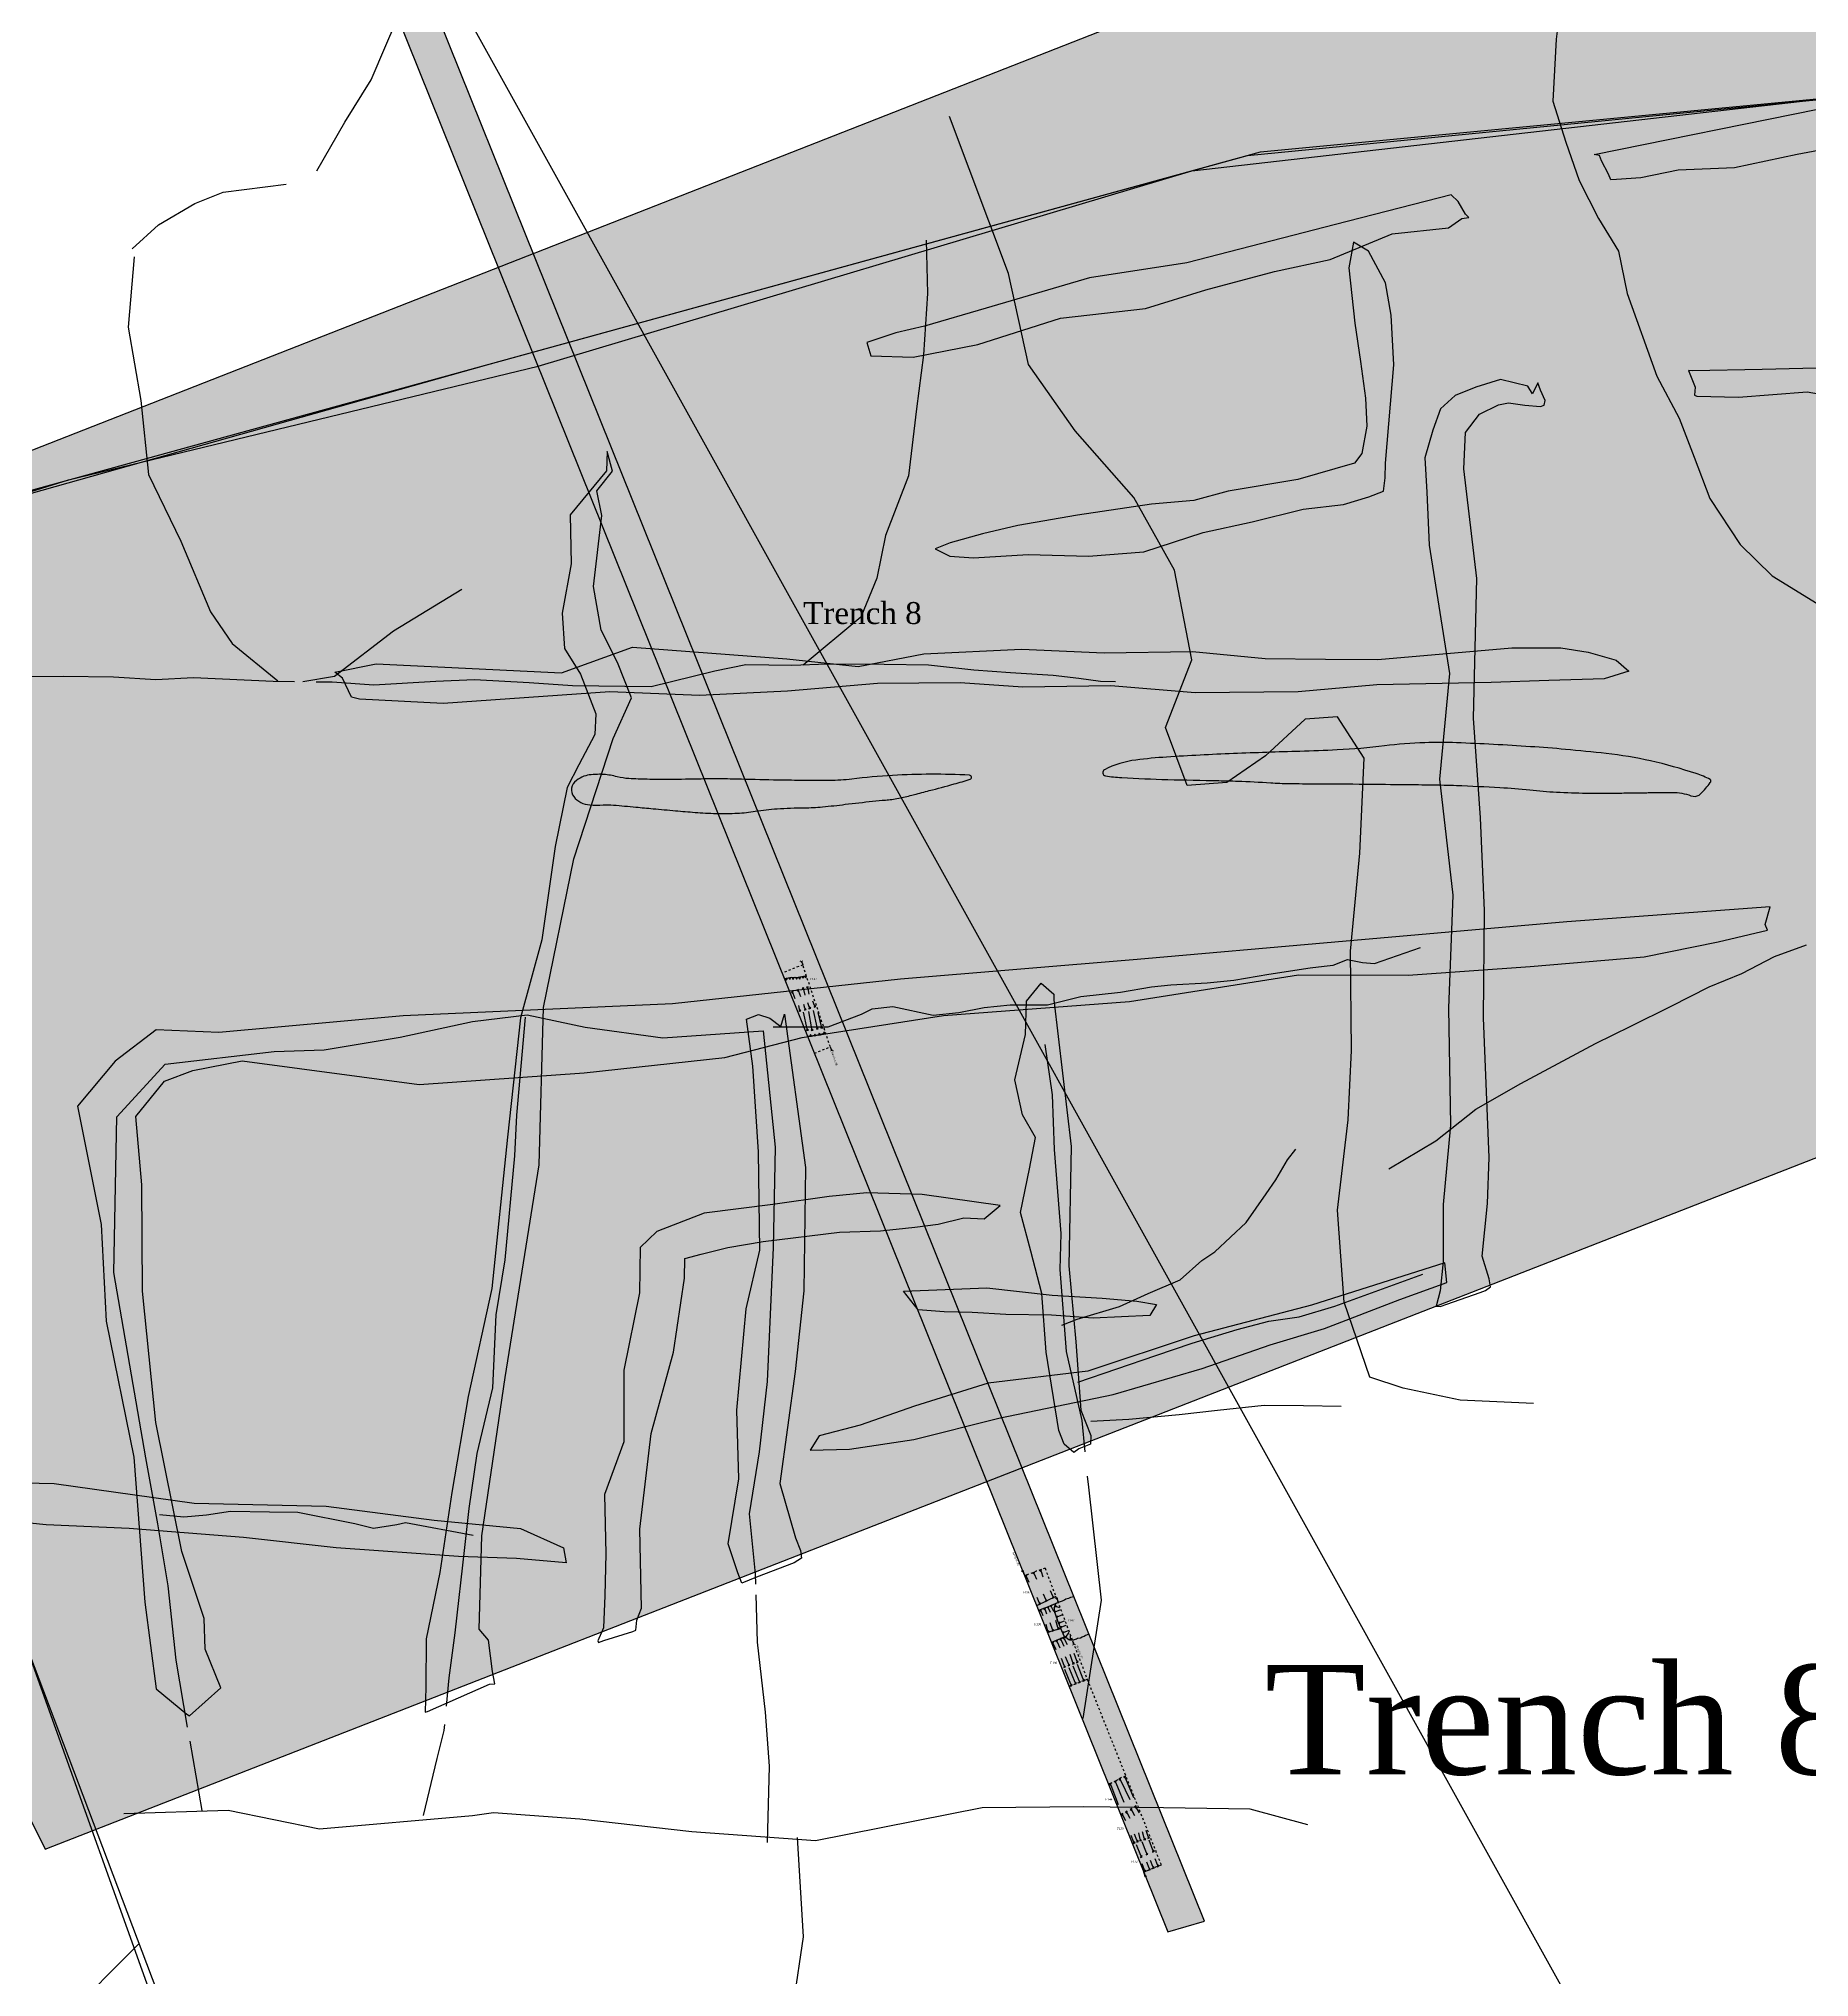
# Model space of a CAD drawing. Header units: feet. Extents: x 442639 to 445151, y 513727 to 516000.
# Drawn here: x 443628 to 443708.8, y 515137.2 to 515225.7 of the extents above; entities that cross this region are included whole.
import ezdxf

# ---------------------------------------------------------------- set-up
doc = ezdxf.new("R2010")
doc.units = ezdxf.units.FT
doc.header["$MEASUREMENT"] = 0
doc.linetypes.add('DASHDOT', pattern=[1, 0.5, -0.25, 0, -0.25])
doc.layers.get('0').update_dxf_attribs({"linetype": 'CONTINUOUS'})
for name, color, linetype in [('AI', 14, 'CONTINUOUS'), ('ARCHFEATURES', 7, 'CONTINUOUS'), ('CM1', 8, 'CONTINUOUS'), ('CROPMARKS', 5, 'CONTINUOUS'), ('FEATURES', 7, 'CONTINUOUS'), ('FIELDBOUNDARY', 82, 'CONTINUOUS'), ('FW_AREA97', 8, 'CONTINUOUS'), ('GEOAREA', 4, 'CONTINUOUS'), ('HEADINGS1', 7, 'CONTINUOUS'), ('PDA', 1, 'CONTINUOUS'), ('PDA2000', 6, 'CONTINUOUS'), ('PHASE3A', 7, 'CONTINUOUS'), ('PLANNINGAREA', 7, 'CONTINUOUS'), ('TEXT', 7, 'CONTINUOUS'), ('TRENCH', 1, 'CONTINUOUS')]:
    doc.layers.add(name, color=color, linetype=linetype)
doc.styles.get("Standard").update_dxf_attribs({"font": 'times.ttf', "height": 2})

# ---------------------------------------------------------------- blocks, each defined once
blk = doc.blocks.new('HACHURE')
at = {"layer": 'FEATURES', "linetype": 'Continuous'}
blk.add_lwpolyline([(0.136, 0.168), (0.093, 0.093), (0.18, 0.093)], close=True, dxfattribs=at)
blk.add_lwpolyline([(0.136, 0.168), (0.136, 0.428)], dxfattribs=at)
blk = doc.blocks.new('A$CD1F4')
blk.add_lwpolyline([(0.76, 0.49), (0.56, 0.26), (0.01, 0.26)])
for points in [[(0.01, 0.26), (0.76, 0.49), (0.56, 0.26)], [(0.01, 0.26), (0.56, 0.26), (0.76, 0.01)]]:
    blk.add_solid(points)

msp = doc.modelspace()

# ---------------------------------------------------------------- hatches: boundary and pattern name
at = {"layer": 'FW_AREA97', "ltscale": 100}
h = msp.add_hatch(dxfattribs=at)
h.set_pattern_fill('ANSI31', color=8, scale=125, style=0)
h.paths.add_polyline_path([(443587.976, 515216.422), (443587.008, 515217.521), (443572.596, 515207.835), (443554.939, 515197.486), (443537.909, 515187.539), (443512.937, 515172.36), (443493.964, 515160.977), (443460.41, 515139.802), (443431.975, 515122.345), (443414.896, 515111.466), (443405.384, 515106.045), (443399.1, 515103.478), (443393.603, 515101.232), (443388.405, 515100.389), (443382.732, 515099.191), (443382.074, 515096.91), (443382.397, 515095.15), (443383.543, 515088.919), (443383.564, 515083.883), (443382.192, 515078.123), (443381.034, 515073.431), (443384.221, 515057.626), (443318.708, 515029.564), (443254.002, 515002.669), (443234.433, 514993.639), (443208.082, 514982), (443180.76, 514970.831), (443151.714, 514959.132), (443125.983, 514948.738), (443135.654, 514903.446), (443139.613, 514884.672), (443178.623, 514701.908), (443209.061, 514703.713), (443226.823, 514704.523), (443230.584, 514708.161), (443242.217, 514710.213), (443252.61, 514710.952), (443261.806, 514711.15), (443272.893, 514709.467), (443279.945, 514710.574), (443284.828, 514712.057), (443293.882, 514712.385), (443306.489, 514711.397), (443312.899, 514711.584), (443321.46, 514712.019), (443331.486, 514712.646), (443343.241, 514714.157), (443419.665, 514722.594), (443437.929, 514724.52), (443451.344, 514726.381), (443463.086, 514728.088), (443474.139, 514729.712), (443483.152, 514730.814), (443493.31, 514731.457), (443499.823, 514717.34), (443505.96, 514717.727), (443516.897, 514718.8), (443528.375, 514721.107), (443537.759, 514722.358), (443555.617, 514723.33), (443565.188, 514722.572), (443571.898, 514721.985), (443575.656, 514722.203), (443577.304, 514722.298), (443621.209, 514712.311), (443656.081, 514706.29), (443682.603, 514701.884), (443707.118, 514697.606), (443718.23, 514696.192), (443714.653, 514598.287), (443713.04, 514556.317), (443712.419, 514504.673), (443712.312, 514456.317), (443712.227, 514418.293), (443716.388, 514403.701), (443727.177, 514401.071), (443733.588, 514379.739), (443741.521, 514358.019), (443744.908, 514351.825), (443767.696, 514356.857), (443784.606, 514360.77), (443804.504, 514365.451), (443826.874, 514370.795), (443845.143, 514375.041), (443861.878, 514378.9), (443915.081, 514200), (443906.52, 514038.617), (443920.995, 514037.304), (443931.512, 514036.691), (443947.55, 514036.813), (443967.072, 514036.932), (443981.751, 514037.935), (444001.138, 514037.546), (444024.018, 514034.044), (444038.941, 514033.828), (444056.89, 514033.622), (444074.802, 514033.059), (444089.091, 514031.854), (444101.609, 514031.789), (444113.954, 514032.79), (444123.013, 514034.107), (444123.494, 514029.367), (444179.611, 514028.124), (444375.796, 514023.777), (444377.951, 514033.209), (444378.25, 514062.755), (444378.087, 514070.071), (444377.953, 514077.668), (444378.361, 514088.652), (444378.861, 514096.498), (444379.901, 514103.877), (444382.107, 514122.088), (444382.784, 514132.456), (444385.055, 514147.012), (444387.527, 514164.561), (444389.714, 514186.923), (444391.965, 514209.43), (444393.185, 514220.453), (444393.626, 514228.981), (444395.344, 514261.938), (444396.717, 514283.83), (444397.381, 514301.942), (444396.774, 514312.786), (444397.089, 514320.184), (444397.475, 514332.254), (444395.478, 514362.221), (444394.144, 514387.128), (444391.229, 514408.389), (444396.915, 514413.69), (444401.219, 514435.021), (444402.766, 514457.906), (444405.466, 514495.243), (444410.112, 514529.546), (444417.166, 514561.61), (444433.174, 514600.373), (444445.84, 514629.849), (444455.106, 514659.044), (444464.293, 514692.274), (444472.216, 514718.602), (444475.441, 514733.881), (444488.391, 514761.65), (444498.755, 514784.171), (444527.77, 514804.406), (444584.336, 514844.969), (444588.423, 514851.988), (444592.663, 514859.269), (444594.769, 514862.503), (444596.977, 514866.392), (444598.721, 514870.607), (444611.206, 514897.781), (444621.234, 514922.335), (444629.071, 514942.418), (444635.483, 514956.791), (444636.385, 514966.775), (444638.564, 514973.326), (444644.322, 514984.918), (444649.1, 514996.077), (444581.108, 515024.078), (444596.393, 515068.324), (444336.753, 515100), (444319.507, 515100.56), (444303.713, 515101.475), (444281.566, 515103.673), (444245.735, 515107.228), (444205.939, 515110.682), (444194.374, 515112.263), (444162.318, 515117.023), (444139.128, 515119.15), (444119.952, 515119.969), (444093.765, 515121.632), (444085.455, 515122.109), (444057.939, 515138.013), (444004.897, 515142.766), (444002.009, 515131.644), (444000, 515122.425), (443999.067, 515110.465), (443998.885, 515097.84), (443997.843, 515086.907), (443992.669, 515065.269), (443985.83, 515030.168), (443974.504, 514977.22), (443969.906, 514974.092), (443965.16, 514973.735), (443962.387, 514975.357), (443950.053, 514978.687), (443943.973, 514976.446), (443795.152, 514953.041), (443786.899, 514952.359), (443728.658, 514937.257), (443713.615, 514985.752), (443699.924, 514992.359), (443696.242, 515002.999), (443692.278, 515017.761), (443687.475, 515027.814), (443679.879, 515041.356), (443672.688, 515053.239), (443666.544, 515059.216), (443649.375, 515102.318), (443639.181, 515121.193), (443626.884, 515153.736), (443593.807, 515207.041)])
at = {"layer": 'GEOAREA', "ltscale": 100}
h = msp.add_hatch(color=256, dxfattribs=at)
h.paths.add_polyline_path([(443360, 514713.431), (443420, 514713.431), (443420, 514513.431), (443360, 514513.431)])
h.paths.add_polyline_path([(443161.3, 514956.171), (443259.237, 514712.967), (443265.024, 514715.528), (443265.355, 514714.687), (443282.203, 514714.855), (443293.914, 514714.206), (443300.25, 514713.294), (443301.92, 514714.039), (443221.12, 514915.562), (443333.235, 514960.739), (443427.48, 514725.701), (443429.235, 514726.393), (443429.597, 514725.694), (443440.808, 514730.091), (443442.157, 514728.53), (443447.236, 514730.424), (443448.237, 514728.596), (443453.829, 514728.858), (443486.116, 514741.69), (443389.252, 514983.375), (443400.106, 514987.696), (443388.716, 515022.127), (443384.684, 515039.803), (443386.193, 515044.842), (443385.554, 515046.683)])
h.paths.add_polyline_path([(443475.554, 514974.961), (443494.039, 514982.203), (443528.273, 514895.272), (443598.675, 514934.877), (443568.374, 515011.261), (443605.436, 515025.952), (443633.219, 514955.519), (443668.453, 514975.098), (443649.945, 515021.852), (443668.436, 515029.354), (443616.214, 515161.697), (443614.21, 515161.114), (443596.593, 515194.878), (443509.505, 515160.604), (443523.975, 515123.285), (443505.549, 515116.001), (443512.86, 515097.393), (443383.099, 515046.255), (443405.13, 514990.403), (443460.79, 515012.209)])
h.paths.add_polyline_path([(443790.652, 515270.828), (443603.972, 515197.597), (443614.29, 515171.164), (443628.267, 515143.04), (443775.083, 515200.378), (443868.78, 514960.66), (443876.506, 514963.635), (443877.714, 514961.959), (443906.757, 514973.289)])
h.paths.add_polyline_path([(443689.638, 514984.394), (443668.531, 514973.806), (443650.779, 514962.249), (443637.27, 514954.507), (443740.908, 514697.977), (443746.029, 514696.624), (443750.91, 514696.614), (443761.746, 514694.836), (443779.888, 514693.638), (443790.716, 514690.545), (443806.2, 514690.188), (443808.447, 514691.115)])
h.paths.add_polyline_path([(443584.518, 514924.294), (443566.738, 514914.939), (443551.462, 514904.702), (443532.463, 514893.523), (443602.452, 514721.254), (443620.617, 514717.014), (443626.38, 514714.975), (443645.648, 514712.103), (443666.275, 514707.459), (443671.591, 514709.515)])
at = {"layer": 'TRENCH', "ltscale": 100}
h = msp.add_hatch(color=256, dxfattribs=at)
h.paths.add_polyline_path([(443444.348, 515139.572), (443443.373, 515141.012), (443407.547, 515121.493), (443408.202, 515120.085)])
h.paths.add_polyline_path([(443483.252, 515162), (443484.901, 515162.649), (443466.734, 515198.214), (443465.416, 515197.545)])
h.paths.add_polyline_path([(443517.75, 515184.372), (443518.62, 515182.716), (443550.313, 515203.13), (443548.717, 515204.451)])
h.paths.add_polyline_path([(443679.504, 515139.262), (443681.179, 515139.75), (443643.747, 515232.77), (443642.153, 515232.133)], flags=17)
h.paths.add_polyline_path([(443560.104, 515195.095), (443558.689, 515195.42), (443539.705, 515085.728), (443541.124, 515085.449)])
h.paths.add_polyline_path([(443441.823, 515053.496), (443442.367, 515054.811), (443429.876, 515059.598), (443429.55, 515058.144)])
h.paths.add_polyline_path([(443454.402, 515012.917), (443453.081, 515013.418), (443457.193, 515024.46), (443458.551, 515023.946)])
h.paths.add_polyline_path([(443526.59, 515085.07), (443525.15, 515084.894), (443540.607, 514936.243), (443542.135, 514936.489)])
h.paths.add_polyline_path([(443457.832, 514965.49), (443457.319, 514966.917), (443420.536, 514952.894), (443421.036, 514951.477)])
h.paths.add_polyline_path([(443586.695, 515064.09), (443587.928, 515064.659), (443598.832, 515036.686), (443597.516, 515036.256)])
h.paths.add_polyline_path([(443642.329, 515065.428), (443642.185, 515063.906), (443602.508, 515066.574), (443602.619, 515068.047)], flags=17)
h.paths.add_polyline_path([(443629.648, 515090.047), (443628.268, 515090.169), (443629.104, 515100.325), (443630.546, 515100.227)], flags=17)
h.paths.add_polyline_path([(443641.901, 515046.461), (443640.78, 515027.021), (443642.257, 515026.956), (443643.407, 515046.529)], flags=17)
h.paths.add_polyline_path([(443613.368, 514921.596), (443614.818, 514922.262), (443652.746, 514829.498), (443651.105, 514829.188)])
h.paths.add_polyline_path([(443748.705, 514887.436), (443747.537, 514886.424), (443800.31, 514826.507), (443801.532, 514827.653)])
h.paths.add_polyline_path([(443778.329, 515074.969), (443776.546, 515074.414), (443773.702, 515090.476), (443775.699, 515091.08)], flags=17)
h.paths.add_polyline_path([(443871.281, 515019.199), (443870.522, 515017.464), (443849.048, 515029.417), (443850.465, 515031.68)], flags=17)
h.paths.add_polyline_path([(443847.133, 515072.648), (443845.192, 515072.037), (443842.709, 515082.193), (443845.17, 515082.528)], flags=17)
h.paths.add_polyline_path([(444045.314, 514982.301), (444049.127, 514979.066), (444045.892, 514975.254), (444042.079, 514978.488)])
h.paths.add_polyline_path([(444115.961, 514979.57), (444120.01, 514982.504), (444122.944, 514978.455), (444118.895, 514975.521)])
h.paths.add_polyline_path([(444190.813, 514982.443), (444195.114, 514984.993), (444197.664, 514980.692), (444193.363, 514978.142)])
h.paths.add_polyline_path([(444048.71, 515084.197), (444052.382, 515087.59), (444055.775, 515083.918), (444052.103, 515080.525)])
h.paths.add_polyline_path([(444124.079, 515073.634), (444128.312, 515076.296), (444130.974, 515072.064), (444126.742, 515069.401)])
h.paths.add_polyline_path([(444049.717, 515169.782), (444054.693, 515170.271), (444055.183, 515165.295), (444050.207, 515164.806)])
h.paths.add_polyline_path([(444115.388, 515183.688), (444119.415, 515186.651), (444122.379, 515182.624), (444118.352, 515179.661)])
h.paths.add_polyline_path([(444185.165, 515149.894), (444188.835, 515153.29), (444192.231, 515149.62), (444188.561, 515146.224)])
edge = h.paths.add_edge_path()
edge.add_line((443661.107, 515245.617), (443660.644, 515247.337))
edge.add_line((443660.644, 515247.337), (443648.085, 515241.695))
edge.add_line((443648.085, 515241.695), (443637.362, 515236.494))
edge.add_line((443637.362, 515236.494), (443624.812, 515229.893))
edge.add_line((443624.812, 515229.893), (443612.498, 515223.264))
edge.add_line((443612.498, 515223.264), (443598.3, 515215.38))
edge.add_line((443598.3, 515215.38), (443599.54, 515213.854))
edge.add_line((443599.54, 515213.854), (443610.28, 515220.162))
edge.add_line((443610.28, 515220.162), (443621.443, 515226.208))
edge.add_line((443621.443, 515226.208), (443632.096, 515231.881))
edge.add_line((443632.096, 515231.881), (443644.21, 515237.875))
edge.add_line((443644.21, 515237.875), (443661.107, 515245.617))
edge.add_line((443876.086, 514893.121), (443976.086, 514893.121))

# ---------------------------------------------------------------- linework, layer by layer
at = {"layer": 'AI', "color": 17}
msp.add_lwpolyline([(443578.688, 515126.035, 0.000001), (443578.899, 515127.366, 0.000001), (443579.049, 515128.318, 0.000039)], format="xyb", dxfattribs=at)
at = {"layer": 'ARCHFEATURES', "color": 17}
for points in [[(443711.305, 515220.967), (443708.217, 515220.394), (443705.36, 515219.783), (443702.798, 515219.675), (443701.087, 515219.323), (443699.975, 515219.25), (443699.722, 515219.236), (443699.619, 515219.497), (443699.295, 515220.1), (443699.199, 515220.342), (443698.962, 515220.399), (443709.163, 515222.467)], [(443709.715, 515210.656), (443706.626, 515210.577), (443703.44, 515210.525), (443703.262, 515210.541), (443703.563, 515209.777), (443703.539, 515209.402), (443703.643, 515209.357), (443705.553, 515209.315), (443708.684, 515209.561), (443711.295, 515209.106)]]:
    msp.add_lwpolyline(points, dxfattribs=at)
for points in [[(443692.438, 515218.555), (443687.161, 515217.204), (443680.366, 515215.448), (443675.921, 515214.769), (443671.216, 515213.386), (443668.403, 515212.555), (443667.082, 515212.248), (443665.768, 515211.816), (443665.947, 515211.198), (443667.883, 515211.145), (443670.837, 515211.729), (443674.608, 515212.917), (443678.475, 515213.367), (443681.237, 515214.221), (443684.375, 515215.05), (443686.912, 515215.6), (443689.739, 515216.78), (443692.304, 515217.04), (443692.927, 515217.479), (443693.236, 515217.515), (443693.088, 515217.672), (443692.752, 515218.249)], [(443687.769, 515215.228), (443688.04, 515212.688), (443688.299, 515210.94), (443688.53, 515209.266), (443688.58, 515207.995), (443688.362, 515206.747), (443688.018, 515206.31), (443685.428, 515205.567), (443682.262, 515205.028), (443680.688, 515204.6), (443678.751, 515204.438), (443675.381, 515203.925), (443672.662, 515203.455), (443671.047, 515203.076), (443669.573, 515202.666), (443668.884, 515202.394), (443669.555, 515202.056), (443670.637, 515201.988), (443673.12, 515202.129), (443675.881, 515202.057), (443678.406, 515202.258), (443681.116, 515203.134), (443683.352, 515203.629), (443685.685, 515204.206), (443687.519, 515204.413), (443688.673, 515204.761), (443689.343, 515205.025), (443689.424, 515205.638), (443689.438, 515206.311), (443689.823, 515210.788), (443689.699, 515213.063), (443689.442, 515214.533), (443688.653, 515215.986), (443687.979, 515216.387)], [(443696.15, 515209.477), (443695.929, 515209.82), (443694.689, 515210.126), (443693.561, 515209.767), (443692.611, 515209.392), (443691.947, 515208.786), (443691.601, 515207.81), (443691.238, 515206.548), (443691.316, 515204.986), (443691.435, 515202.559), (443692.349, 515196.7), (443691.907, 515191.878), (443692.511, 515186.586), (443692.309, 515181.428), (443692.396, 515176.082), (443692.06, 515172.464), (443692.074, 515169.865), (443691.938, 515168.52), (443691.741, 515167.819), (443691.938, 515167.811), (443693.755, 515168.442), (443693.997, 515168.537), (443694.228, 515168.714), (443694.171, 515169.079), (443693.848, 515170.114), (443694.086, 515172.51), (443694.162, 515174.606), (443693.905, 515180.982), (443693.95, 515185.884), (443693.765, 515190.115), (443693.455, 515194.662), (443693.603, 515201.047), (443693.009, 515206.042), (443693.083, 515207.707), (443693.723, 515208.54), (443694.587, 515208.967), (443695.044, 515209.062), (443695.799, 515208.95), (443696.512, 515208.888), (443696.679, 515208.954), (443696.725, 515209.166), (443696.515, 515209.642), (443696.383, 515209.977)], [(443653.876, 515205.96), (443652.217, 515203.95), (443652.262, 515201.708), (443651.858, 515199.461), (443651.959, 515197.844), (443652.7, 515196.673), (443653.395, 515194.86), (443653.357, 515193.92), (443652.615, 515192.529), (443652.093, 515191.506), (443651.542, 515188.814), (443650.924, 515184.546), (443649.964, 515180.982), (443649.359, 515175.535), (443648.644, 515168.625), (443647.573, 515163.705), (443646.828, 515159.323), (443646.272, 515155.66), (443645.656, 515152.641), (443645.643, 515150.441), (443645.604, 515149.285), (443645.716, 515149.329), (443648.539, 515150.573), (443648.792, 515150.586), (443648.679, 515151.144), (443648.5, 515152.58), (443648.067, 515153.076), (443648.191, 515157.343), (443649.257, 515164.564), (443650.803, 515174.276), (443651.003, 515181.456), (443652.391, 515188.245), (443654.185, 515193.73), (443655.022, 515195.588), (443654.383, 515197.208), (443653.631, 515198.676), (443653.295, 515200.674), (443653.67, 515203.921), (443653.445, 515205.037), (443654.163, 515205.944), (443653.918, 515206.837)], [(443641.476, 515196.762), (443643.369, 515197.143), (443651.835, 515196.74), (443655.074, 515197.911), (443662.107, 515197.374), (443665.366, 515197.024), (443668.364, 515197.605), (443672.822, 515197.815), (443676.59, 515197.646), (443680.63, 515197.713), (443683.944, 515197.385), (443686.691, 515197.351), (443689.081, 515197.347), (443695.202, 515197.869), (443697.439, 515197.87), (443698.68, 515197.671), (443699.96, 515197.316), (443700.545, 515196.815), (443699.417, 515196.456), (443696.886, 515196.382), (443694.254, 515196.29), (443689.042, 515196.191), (443685.447, 515195.87), (443680.752, 515195.824), (443676.906, 515196.135), (443672.884, 515196.076), (443670.027, 515196.282), (443666.25, 515196.255), (443662.149, 515195.905), (443658.123, 515195.693), (443654.031, 515195.864), (443646.428, 515195.338), (443642.607, 515195.53), (443642.247, 515195.625), (443641.839, 515196.496)], [(443706.986, 515186.059), (443697.705, 515185.365), (443687.119, 515184.436), (443678.109, 515183.656), (443667.3, 515182.746), (443656.895, 515181.63), (443644.608, 515181.084), (443636.193, 515180.324), (443633.328, 515180.441), (443631.459, 515179.014), (443629.733, 515176.956), (443630.812, 515171.55), (443631.045, 515167.145), (443632.313, 515160.931), (443632.818, 515154.309), (443633.324, 515150.356), (443634.724, 515149.208), (443634.843, 515149.126), (443636.276, 515150.402), (443635.559, 515152.163), (443635.521, 515153.568), (443634.505, 515156.632), (443633.306, 515162.507), (443632.701, 515168.508), (443632.679, 515173.363), (443632.396, 515176.479), (443633.715, 515178.097), (443635.007, 515178.586), (443637.247, 515179.018), (443645.33, 515177.948), (443652.87, 515178.471), (443659.285, 515179.174), (443662.817, 515180.094), (443669.266, 515181.091), (443677.751, 515181.728), (443685.469, 515182.946), (443690.465, 515182.938), (443696.035, 515183.329), (443701.24, 515183.769), (443704.626, 515184.46), (443706.873, 515184.981), (443706.77, 515185.242)], [(443674.298, 515181.807), (443675.093, 515175.106), (443674.983, 515169.661), (443675.298, 515166.192), (443675.536, 515163.079), (443675.992, 515161.925), (443675.975, 515161.531), (443675.435, 515161.318), (443675.204, 515161.141), (443674.771, 515161.529), (443674.528, 515162.144), (443673.954, 515165.726), (443673.758, 515168.403), (443673.254, 515170.334), (443672.771, 515172.102), (443673.189, 515174.096), (443673.467, 515175.518), (443672.866, 515176.551), (443672.513, 515178.154), (443673.009, 515180.222), (443673.053, 515181.746), (443673.718, 515182.568), (443674.303, 515182.067)], [(443662.011, 515181.153), (443662.968, 515174.15), (443662.886, 515168.523), (443662.49, 515164.838), (443661.798, 515159.723), (443662.515, 515157.251), (443662.743, 515156.674), (443662.775, 515156.321), (443662.451, 515156.107), (443660.73, 515155.449), (443660.06, 515155.185), (443659.876, 515155.65), (443659.436, 515156.983), (443659.922, 515159.95), (443659.828, 515163.077), (443660.262, 515167.702), (443660.884, 515170.38), (443660.812, 515174.87), (443660.562, 515178.774), (443660.274, 515180.92), (443660.814, 515181.133), (443661.33, 515180.971), (443661.845, 515180.593)], [(443671.847, 515172.426), (443668.296, 515172.918), (443665.769, 515172.996), (443664.047, 515172.833), (443661.481, 515172.466), (443658.346, 515172.067), (443656.178, 515171.234), (443655.413, 515170.501), (443655.393, 515168.427), (443654.678, 515164.896), (443654.678, 515161.625), (443653.793, 515159.231), (443653.851, 515156.521), (443653.809, 515154.611), (443653.743, 515153.143), (443653.484, 515152.546), (443653.513, 515152.472), (443653.755, 515152.567), (443655.077, 515152.981), (443655.226, 515153.04), (443655.265, 515153.486), (443655.476, 515154.042), (443655.407, 515157.652), (443655.925, 515162.009), (443656.934, 515165.722), (443657.447, 515169.109), (443657.463, 515169.997), (443658.2, 515170.202), (443659.413, 515170.509), (443661.027, 515170.78), (443664.515, 515171.21), (443666.389, 515171.261), (443667.958, 515171.429), (443669.022, 515171.569), (443670.198, 515171.861), (443671.119, 515171.816)], [(443692.141, 515169.806), (443686.058, 515167.878), (443680.696, 515166.472), (443675.845, 515164.858), (443671.305, 515164.314), (443667.932, 515163.263), (443665.456, 515162.393), (443663.581, 515161.911), (443663.173, 515161.255), (443664.965, 515161.295), (443667.907, 515161.746), (443671.784, 515162.717), (443677, 515163.786), (443681.068, 515164.983), (443684.173, 515166.058), (443686.656, 515166.801), (443690.089, 515168.135), (443692.241, 515168.898)], [(443667.432, 515168.51), (443671.246, 515168.66), (443674.218, 515168.326), (443676.507, 515168.197), (443678.094, 515168.048), (443678.989, 515167.907), (443678.674, 515167.395), (443676.094, 515167.281), (443674.192, 515167.412), (443672.111, 515167.451), (443670.572, 515167.533), (443669.29, 515167.565), (443668.112, 515167.659)], [(443622.488, 515159.872), (443628.676, 515159.733), (443635.058, 515158.83), (443641.094, 515158.695), (443646.016, 515158.055), (443649.954, 515157.673), (443651.916, 515156.79), (443652.036, 515156.106), (443649.78, 515156.313), (443647.12, 515156.404), (443641.546, 515156.786), (443637.311, 515157.266), (443632.09, 515157.68), (443628.304, 515157.842), (443625.748, 515158.103), (443624.218, 515158.489), (443623.263, 515159.274)]]:
    msp.add_lwpolyline(points, close=True, dxfattribs=at)
for points in [[(443704.291, 515191.795, 0.362305), (443704.261, 515191.866, 0.035527), (443703.62, 515192.133, 0.025999), (443701.532, 515192.715, 0.027533), (443699.513, 515193.051, 0.004897), (443697.648, 515193.238, 0.005745), (443696.054, 515193.364, 0.007412), (443692.68, 515193.541, 0.017241), (443691.227, 515193.546, 0.023615), (443689.397, 515193.402, -0.019883), (443687.226, 515193.215, -0.004184), (443685.533, 515193.151, 0.002331), (443682.494, 515193.047, 0.006685), (443679.448, 515192.888, 0.014487), (443678.047, 515192.755, 0.088896), (443676.609, 515192.309, 0.724029), (443676.653, 515192.033, 0.024341), (443677.395, 515191.952, 0.00863), (443679.496, 515191.864, 0.001591), (443681.834, 515191.813, -0.00435), (443682.689, 515191.79, -0.006874), (443684.196, 515191.715, 0.012381), (443685.033, 515191.682, 0.002358), (443686.25, 515191.671, -0.00127), (443688.509, 515191.655, -0.000289), (443690.353, 515191.637, -0.000451), (443691.534, 515191.623, -0.006631), (443692.677, 515191.594, -0.003818), (443694.66, 515191.501, -0.014009), (443696.019, 515191.389, 0.015634), (443697.238, 515191.292, 0.006606), (443698.605, 515191.245, 0.008496), (443699.669, 515191.24, 0.000753), (443700.405, 515191.251, -0.000654), (443701.252, 515191.263, -0.000778), (443701.474, 515191.265, -0.000162), (443702.538, 515191.275, -0.094503), (443703.377, 515191.124, 0.224118), (443703.75, 515191.151, 0.071259), (443703.819, 515191.204, 0.0175), (443704.056, 515191.465, 0.020367), (443704.256, 515191.723, 0.083939)], [(443670.475, 515191.875, 0.839978), (443670.452, 515192.063, 0.026548), (443666.941, 515192.051, 0.017092), (443665.079, 515191.882, -0.031426), (443664.063, 515191.819, -0.00171), (443662.703, 515191.825, -0.002346), (443661.71, 515191.837, -0.002669), (443660.036, 515191.875, 0.004399), (443659.02, 515191.894, 0.008663), (443658.208, 515191.888, -0.004891), (443656.771, 515191.867, -0.006351), (443655.737, 515191.875, -0.007885), (443654.905, 515191.906, -0.052538), (443654.37, 515191.99, 0.045555), (443653.754, 515192.097, 0.02529), (443653.56, 515192.102, 0.012834), (443653.178, 515192.084, 0.075989), (443652.855, 515192.011, 0.063124), (443652.507, 515191.82, 0.198243), (443652.292, 515191.469, 0.206024), (443652.389, 515191.084, 0.110352), (443652.706, 515190.819, 0.106357), (443653.119, 515190.706, 0.028913), (443653.732, 515190.708, -0.038069), (443654.197, 515190.701, -0.000906), (443655.222, 515190.605, 0.001183), (443656.006, 515190.533, 0.000562), (443657.032, 515190.441, 0.000646), (443657.924, 515190.364, 0.016769), (443658.884, 515190.315, 0.016638), (443659.853, 515190.329, 0.027933), (443660.674, 515190.415, -0.023051), (443661.667, 515190.529, -0.016104), (443662.904, 515190.573, 0.023772), (443663.742, 515190.616, 0.006078), (443664.777, 515190.732, -0.005026), (443666.029, 515190.873, -0.004001), (443666.614, 515190.929, 0.008226), (443666.899, 515190.959, 0.020996), (443667.218, 515191.011, 0.011085), (443667.814, 515191.148, 0.001625), (443667.933, 515191.178, 0.000282), (443668.614, 515191.356, 0.004108), (443669.742, 515191.661, 0.006276)]]:
    msp.add_lwpolyline(points, format="xyb", close=True, dxfattribs=at)
at = {"layer": 'CM1', "ltscale": 100, "flags": 128}
for points in [[(443640.656, 515219.653), (443641.94, 515221.868), (443643.148, 515223.802), (443643.809, 515225.368), (443644.616, 515227.237), (443645.136, 515228.782), (443645.731, 515230.679)], [(443697.463, 515227.628), (443697.219, 515225.655), (443697.079, 515222.833), (443697.661, 515220.964), (443698.268, 515219.213), (443699.157, 515217.48), (443700.074, 515215.983), (443700.466, 515214.046), (443701.817, 515210.282), (443702.845, 515208.359), (443703.522, 515206.583), (443704.244, 515204.688), (443705.622, 515202.594), (443707.082, 515201.158), (443709.132, 515199.901)], [(443696.185, 515163.378), (443692.845, 515163.538), (443690.246, 515164.084), (443688.723, 515164.587), (443687.553, 515168.003), (443687.244, 515172.2), (443687.726, 515176.329), (443687.884, 515179.499), (443687.834, 515184.032), (443688.265, 515188.502), (443688.467, 515192.833), (443687.247, 515194.719), (443685.773, 515194.627), (443683.965, 515192.952), (443682.191, 515191.731), (443680.377, 515191.586), (443679.394, 515194.234), (443680.599, 515197.334), (443679.806, 515201.424), (443677.954, 515204.736), (443675.278, 515207.776), (443673.139, 515210.808), (443672.234, 515214.957), (443669.53, 515222.133)], [(443632.233, 515216.091), (443633.436, 515217.183), (443635.101, 515218.152), (443636.394, 515218.682), (443639.267, 515219.04)], [(443632.318, 515215.717), (443632.047, 515212.52), (443632.623, 515209.17), (443632.972, 515205.794), (443634.459, 515202.742), (443635.802, 515199.522), (443636.804, 515198.073), (443638.877, 515196.362)], [(443668.474, 515216.486), (443668.525, 515214.049), (443668.344, 515211.248), (443668.026, 515208.788), (443667.672, 515205.733), (443666.614, 515203), (443666.218, 515201.051), (443665.485, 515199.277), (443662.856, 515197.085)], [(443640.021, 515196.338), (443641.469, 515196.587), (443644.162, 515198.655), (443647.273, 515200.55)], [(443610.68, 515195.665), (443613.795, 515196.131), (443615.953, 515195.696), (443617.46, 515195.766), (443618.001, 515195.757), (443619.578, 515195.731), (443621.579, 515195.793), (443623.538, 515196.09), (443625.828, 515196.547), (443629.077, 515196.588), (443631.383, 515196.551), (443633.311, 515196.425), (443635.03, 515196.515), (443638.676, 515196.361), (443639.646, 515196.345)], [(443689.594, 515174.092), (443691.74, 515175.37), (443693.558, 515176.822), (443695.617, 515177.99), (443699.013, 515179.819), (443700.634, 515180.613), (443702.475, 515181.517), (443704.206, 515182.399), (443705.696, 515183.016), (443707.186, 515183.788), (443708.655, 515184.318)], [(443674.668, 515166.956), (443675.358, 515167.227), (443677.297, 515167.807), (443678.601, 515168.398), (443680.071, 515169.033), (443681.05, 515169.911), (443681.645, 515170.302), (443683.079, 515171.643), (443683.995, 515172.946), (443684.429, 515173.598), (443684.961, 515174.508), (443685.346, 515174.995)], [(443675.99, 515162.571), (443677.719, 515162.66), (443680.016, 515162.882), (443681.775, 515163.084), (443683.903, 515163.31), (443685.687, 515163.285), (443687.415, 515163.261)], [(443675.63, 515149.007), (443676.47, 515154.406), (443675.891, 515159.569), (443675.842, 515160.066)], [(443660.694, 515154.655), (443660.758, 515152.491), (443661.124, 515149.29), (443661.307, 515146.82), (443661.215, 515143.345)], [(443646.486, 515148.734), (443646.46, 515148.462), (443646.144, 515147.172), (443645.521, 515144.581)], [(443635.423, 515144.808), (443634.876, 515147.969)], [(443685.888, 515144.147), (443683.264, 515144.863), (443679.299, 515144.919), (443675.645, 515144.97), (443671.027, 515144.921), (443663.415, 515143.413), (443657.783, 515143.832), (443652.664, 515144.413), (443648.731, 515144.695)], [(443648.731, 515144.695), (443647.766, 515144.567), (443640.789, 515143.956), (443636.608, 515144.808), (443631.847, 515144.648)], [(443661.849, 515130.744), (443662.029, 515133.49), (443662.434, 515136.062), (443662.872, 515139.03), (443662.598, 515143.57)]]:
    msp.add_lwpolyline(points, dxfattribs=at)
at = {"layer": 'CROPMARKS', "ltscale": 100, "flags": 128}
for points in [[(443696.185, 515163.378), (443692.845, 515163.538), (443690.246, 515164.084), (443688.723, 515164.587), (443687.553, 515168.003), (443687.244, 515172.2), (443687.726, 515176.329), (443687.884, 515179.499), (443687.834, 515184.032), (443688.265, 515188.502), (443688.467, 515192.833), (443687.247, 515194.719), (443685.773, 515194.627), (443683.965, 515192.952), (443682.191, 515191.731), (443680.377, 515191.586), (443679.394, 515194.234), (443680.599, 515197.334), (443679.806, 515201.424), (443677.954, 515204.736), (443675.278, 515207.776), (443673.139, 515210.808), (443672.234, 515214.957), (443669.53, 515222.133)], [(443640.638, 515196.329), (443641.358, 515196.317), (443643.262, 515196.192), (443646.089, 515196.358), (443647.856, 515196.423), (443650.348, 515196.288), (443652.323, 515196.162), (443655.923, 515196.103), (443658.83, 515196.833), (443660.247, 515197.115), (443662.341, 515197.081), (443663.966, 515197.149), (443666.555, 515197.13), (443668.578, 515197.097), (443670.646, 515196.875), (443672.315, 515196.754), (443674.266, 515196.628), (443675.441, 515196.491), (443676.427, 515196.357), (443677.11, 515196.346)], [(443661.482, 515180.582), (443663.992, 515180.569), (443665.514, 515181.159), (443666.009, 515181.402), (443666.945, 515181.503), (443668.786, 515181.11), (443669.956, 515181.236), (443671.116, 515181.456), (443672.309, 515181.585), (443674.014, 515181.579), (443675.535, 515181.957), (443677.337, 515182.151), (443678.754, 515182.399), (443679.643, 515182.495), (443681.291, 515182.578), (443682.507, 515182.709), (443684.112, 515182.977), (443685.997, 515183.275), (443686.629, 515183.343), (443687.05, 515183.389), (443687.708, 515183.649), (443688.386, 515183.51), (443688.934, 515183.474), (443691.033, 515184.198)], [(443689.594, 515174.092), (443691.74, 515175.37), (443693.558, 515176.822), (443695.617, 515177.99), (443699.013, 515179.819), (443700.634, 515180.613), (443702.475, 515181.517), (443704.206, 515182.399), (443705.696, 515183.016), (443707.186, 515183.788), (443708.655, 515184.318)], [(443634.764, 515148.615), (443634.234, 515151.668), (443633.869, 515155.052), (443633.411, 515157.887), (443632.863, 515160.905), (443631.4, 515169.355), (443631.528, 515176.463), (443633.742, 515178.869), (443638.708, 515179.451), (443641.003, 515179.532), (443644.467, 515180.106), (443647.763, 515180.825), (443650.26, 515181.13), (443652.915, 515180.555), (443656.449, 515180.08), (443661.032, 515180.386), (443661.581, 515175.082), (443661.49, 515170.508), (443661.215, 515164.381), (443660.85, 515161.179), (443660.392, 515158.344), (443660.667, 515155.6), (443660.68, 515155.133)], [(443650.172, 515181.023), (443649.775, 515176.547), (443649.687, 515174.68), (443649.235, 515169.937), (443648.833, 515167.433), (443648.675, 515164.094), (443647.966, 515161.094), (443647.592, 515158.588), (443647.394, 515156.811), (443646.955, 515152.918), (443646.687, 515150.861), (443646.565, 515149.569)], [(443675.734, 515161.171), (443675.593, 515162.604), (443674.873, 515165.759), (443674.585, 515169.502), (443674.637, 515171.144), (443674.322, 515174.973), (443674.243, 515177.467), (443673.907, 515179.766)], [(443675.389, 515164.362), (443678.959, 515165.573), (443680.615, 515166.141), (443682.66, 515166.762), (443684.113, 515167.145), (443685.502, 515167.341), (443687.13, 515167.826), (443691.132, 515169.283)], [(443633.488, 515158.314), (443634.592, 515158.202), (443635.629, 515158.303), (443636.715, 515158.474), (443638.503, 515158.444), (443639.797, 515158.423), (443642.401, 515157.91), (443643.245, 515157.685), (443644.307, 515157.856), (443644.708, 515157.943), (443647.794, 515157.365)], [(443685.888, 515144.147), (443683.264, 515144.863), (443679.299, 515144.919), (443675.645, 515144.97), (443671.027, 515144.921), (443663.415, 515143.413), (443657.783, 515143.832), (443652.664, 515144.413), (443648.731, 515144.695)], [(443648.731, 515144.695), (443647.766, 515144.567), (443640.789, 515143.956), (443636.608, 515144.808), (443631.847, 515144.648)], [(443661.849, 515130.744), (443662.029, 515133.49), (443662.434, 515136.062), (443662.872, 515139.03), (443662.598, 515143.57)]]:
    msp.add_lwpolyline(points, dxfattribs=at)
at = {"layer": 'FEATURES', "linetype": 'Continuous', "extrusion": (-1.22461e-16, 0, -1)}
for p, q in [((443663.039, 515180.486, -1.447), (443662.872, 515181.247, -1.447)), ((443663.26, 515180.489, -1.447), (443663.109, 515181.276, -1.447)), ((443663.494, 515180.554, -1.447), (443663.326, 515181.315)), ((443674.396, 515153.893, -4.662), (443674.593, 515153.962, -3.176)), ((443674.421, 515154.122, -4.662), (443674.558, 515154.073, -3.176)), ((443674.482, 515153.665, -4.662), (443674.677, 515153.739, -3.176)), ((443674.593, 515153.379, -4.662), (443674.786, 515153.459, -3.176)), ((443674.671, 515153.19, -4.662), (443674.864, 515153.27, -3.176)), ((443674.77, 515152.947, -4.662), (443674.964, 515153.027, -3.176)), ((443674.879, 515152.765, -4.662), (443675.005, 515152.931, -3.176)), ((443675.823, 515150.79, -1.538), (443675.656, 515150.721, -1.538)), ((443676.897, 515145.962, -2.973), (443677.242, 515145.079, -2.973)), ((443677.94, 515143.387, -2.973), (443677.83, 515143.663, -1.486)), ((443678.094, 515143.443, -2.973), (443677.985, 515143.719, -1.486)), ((443678.262, 515142.75, -2.973), (443678.075, 515143.239)), ((443678.24, 515143.497, -2.973), (443678.174, 515143.786, -1.486)), ((443678.524, 515142.869, -2.973), (443678.324, 515143.369)), ((443678.428, 515143.548, -2.973), (443678.352, 515143.835, -1.486)), ((443678.602, 515143.614, -2.973), (443678.507, 515143.896, -1.486)), ((443678.819, 515142.993, -2.973), (443678.645, 515143.448)), ((443678.441, 515142.086, -2.973), (443678.332, 515142.362, -1.486)), ((443678.645, 515142.166, -2.973), (443678.536, 515142.442, -1.486)), ((443678.824, 515142.243, -2.973), (443678.715, 515142.52, -1.486)), ((443679.028, 515142.324, -2.973), (443678.919, 515142.6, -1.486))]:
    msp.add_line(p, q, dxfattribs=at)
at = {"layer": 'FEATURES', "linetype": 'DASHDOT', "ltscale": 0.1, "extrusion": (-1.22461e-16, 0, -1)}
msp.add_line((443675.656, 515150.721, -1.538), (443675.006, 515150.468, -1.538), dxfattribs=at)
at = {"layer": 'FEATURES', "linetype": 'DASHDOT', "ltscale": 0.1}
msp.add_lwpolyline([(443663.368, 515179.374), (443664.099, 515179.657), (443662.838, 515183.404), (443661.899, 515183.026)], dxfattribs=at)
at = {"layer": 'FEATURES', "linetype": 'Continuous'}
for points in [[(443662.33, 515182.822), (443662.007, 515182.761)], [(443662.947, 515182.887), (443662.634, 515182.823), (443662.338, 515182.818)], [(443662.946, 515182.887), (443663.008, 515182.901)], [(443662.696, 515181.378), (443662.666, 515181.554)], [(443662.935, 515181.426), (443662.894, 515181.6)], [(443663.139, 515181.483), (443663.071, 515181.675)], [(443663.372, 515181.554), (443663.305, 515181.746)], [(443663.698, 515180.592), (443663.55, 515181.225)], [(443663.428, 515180.176), (443663.067, 515180.132)], [(443663.858, 515180.289), (443663.596, 515180.204), (443663.428, 515180.176)], [(443673.406, 515155.604), (443673.502, 515155.362)], [(443673.713, 515155.716), (443673.798, 515155.47)], [(443673.053, 515155.469), (443673.155, 515155.231)], [(443673.927, 515154.432), (443673.826, 515154.672)], [(443674.246, 515154.585), (443674.146, 515154.825)], [(443674.389, 515154.573), (443673.532, 515154.154)], [(443673.635, 515154.293), (443673.535, 515154.533)], [(443674.498, 515154.293), (443674.115, 515154.134), (443673.603, 515153.927)], [(443673.716, 515153.89), (443673.789, 515153.71)], [(443673.9, 515153.965), (443673.968, 515153.785)], [(443674.057, 515154.029), (443674.131, 515153.86)], [(443674.199, 515154.088), (443674.278, 515153.91)], [(443674.312, 515154.04), (443674.338, 515154.121), (443674.362, 515154.189), (443674.401, 515154.251), (443674.401, 515154.251), (443674.401, 515154.251)], [(443674.312, 515154.04), (443674.313, 515153.905), (443674.456, 515153.517)], [(443674.032, 515153.011), (443673.954, 515153.314)], [(443674.617, 515153.116), (443674.015, 515152.922)], [(443674.233, 515153.073), (443674.136, 515153.377)], [(443674.488, 515153.152), (443674.382, 515153.474)], [(443675.144, 515152.58), (443674.986, 515152.594), (443674.771, 515152.754), (443674.617, 515153.116), (443674.456, 515153.517)], [(443674.799, 515152.732), (443674.193, 515152.467)], [(443674.271, 515152.417), (443674.385, 515152.154)], [(443674.454, 515152.499), (443674.574, 515152.222)], [(443674.636, 515152.578), (443674.759, 515152.308)], [(443674.777, 515152.64), (443674.905, 515152.376)], [(443675.06, 515152.663), (443675.062, 515152.797)], [(443674.764, 515151.416), (443674.646, 515151.742)], [(443675.071, 515150.572), (443674.806, 515151.242)], [(443674.962, 515151.492), (443674.83, 515151.822)], [(443675.271, 515150.65), (443675.005, 515151.32)], [(443675.168, 515151.566), (443675.048, 515151.918)], [(443675.447, 515150.72), (443675.181, 515151.39)], [(443675.344, 515151.635), (443675.22, 515151.968)], [(443675.643, 515150.797), (443675.377, 515151.467)], [(443677.131, 515146.071), (443677.494, 515145.191)], [(443677.346, 515146.194), (443677.772, 515145.313)], [(443677.56, 515146.291), (443677.929, 515145.394)]]:
    msp.add_lwpolyline(points, dxfattribs=at)
for points in [[(443662.099, 515182.703), (443662.131, 515182.784), (443662.046, 515182.771)], [(443662.258, 515182.73), (443662.286, 515182.812), (443662.201, 515182.795)], [(443662.409, 515182.743), (443662.448, 515182.821), (443662.361, 515182.815)], [(443662.558, 515182.745), (443662.603, 515182.819), (443662.516, 515182.821)], [(443662.705, 515182.758), (443662.735, 515182.839), (443662.65, 515182.825)], [(443662.862, 515182.793), (443662.886, 515182.876), (443662.802, 515182.855)], [(443662.984, 515182.817), (443663.008, 515182.9), (443662.924, 515182.879)], [(443662.696, 515181.378), (443662.668, 515181.296), (443662.753, 515181.312)], [(443662.935, 515181.426), (443662.912, 515181.343), (443662.996, 515181.364)], [(443663.139, 515181.483), (443663.124, 515181.397), (443663.206, 515181.428)], [(443663.372, 515181.554), (443663.358, 515181.469), (443663.439, 515181.499)], [(443663.039, 515180.486), (443663.013, 515180.403), (443663.097, 515180.421)], [(443663.26, 515180.489), (443663.221, 515180.412), (443663.308, 515180.417)], [(443663.493, 515180.553), (443663.464, 515180.472), (443663.549, 515180.487)], [(443663.698, 515180.592), (443663.669, 515180.51), (443663.754, 515180.525)], [(443663.798, 515180.349), (443663.78, 515180.264), (443663.863, 515180.291)], [(443663.19, 515180.221), (443663.156, 515180.142), (443663.242, 515180.152)], [(443663.389, 515180.244), (443663.357, 515180.164), (443663.443, 515180.177)], [(443663.585, 515180.28), (443663.559, 515180.198), (443663.643, 515180.216)], [(443673.053, 515155.469), (443673.063, 515155.555), (443672.983, 515155.521)], [(443673.406, 515155.604), (443673.419, 515155.689), (443673.339, 515155.658)], [(443673.713, 515155.716), (443673.729, 515155.801), (443673.648, 515155.772)], [(443673.635, 515154.293), (443673.624, 515154.208), (443673.704, 515154.241)], [(443673.716, 515153.89), (443673.727, 515153.976), (443673.647, 515153.943)], [(443673.9, 515153.965), (443673.912, 515154.05), (443673.831, 515154.018)], [(443673.927, 515154.432), (443673.916, 515154.346), (443673.996, 515154.38)], [(443674.057, 515154.029), (443674.068, 515154.115), (443673.988, 515154.081)], [(443674.199, 515154.088), (443674.209, 515154.174), (443674.13, 515154.14)], [(443674.246, 515154.585), (443674.235, 515154.499), (443674.315, 515154.533)], [(443674.396, 515153.893), (443674.311, 515153.908), (443674.34, 515153.827)], [(443674.421, 515154.122), (443674.363, 515154.186), (443674.336, 515154.104)], [(443674.032, 515153.011), (443674.013, 515152.926), (443674.095, 515152.952)], [(443674.233, 515153.073), (443674.222, 515152.987), (443674.302, 515153.021)], [(443674.482, 515153.665), (443674.396, 515153.679), (443674.428, 515153.598)], [(443674.488, 515153.152), (443674.471, 515153.067), (443674.553, 515153.095)], [(443674.593, 515153.379), (443674.507, 515153.39), (443674.541, 515153.31)], [(443674.583, 515153.199), (443674.617, 515153.12), (443674.669, 515153.189)], [(443674.77, 515152.947), (443674.685, 515152.958), (443674.718, 515152.878)], [(443674.271, 515152.417), (443674.282, 515152.503), (443674.202, 515152.47)], [(443674.454, 515152.499), (443674.461, 515152.585), (443674.383, 515152.549)], [(443674.636, 515152.578), (443674.647, 515152.664), (443674.567, 515152.63)], [(443674.777, 515152.64), (443674.787, 515152.726), (443674.707, 515152.692)], [(443674.879, 515152.765), (443674.799, 515152.731), (443674.868, 515152.679)], [(443675.061, 515152.662), (443675.011, 515152.591), (443675.098, 515152.583)], [(443674.764, 515151.416), (443674.75, 515151.33), (443674.831, 515151.361)], [(443674.962, 515151.492), (443674.951, 515151.406), (443675.031, 515151.439)], [(443675.168, 515151.566), (443675.152, 515151.481), (443675.234, 515151.509)], [(443675.344, 515151.635), (443675.333, 515151.549), (443675.412, 515151.583)], [(443675.071, 515150.572), (443675.06, 515150.486), (443675.14, 515150.519)], [(443675.271, 515150.65), (443675.26, 515150.564), (443675.34, 515150.598)], [(443675.447, 515150.72), (443675.436, 515150.634), (443675.516, 515150.667)], [(443675.643, 515150.797), (443675.632, 515150.711), (443675.711, 515150.744)], [(443676.897, 515145.962), (443676.908, 515146.048), (443676.828, 515146.014)], [(443677.131, 515146.071), (443677.142, 515146.157), (443677.062, 515146.124)], [(443677.346, 515146.194), (443677.342, 515146.28), (443677.269, 515146.234)], [(443677.56, 515146.291), (443677.571, 515146.377), (443677.491, 515146.344)], [(443677.94, 515143.387), (443677.929, 515143.301), (443678.008, 515143.335)], [(443678.094, 515143.443), (443678.083, 515143.357), (443678.163, 515143.39)], [(443678.24, 515143.497), (443678.216, 515143.414), (443678.3, 515143.434)], [(443678.428, 515143.548), (443678.407, 515143.464), (443678.49, 515143.487)], [(443678.602, 515143.614), (443678.587, 515143.529), (443678.668, 515143.558)], [(443678.262, 515142.75), (443678.251, 515142.664), (443678.331, 515142.698)], [(443678.524, 515142.869), (443678.513, 515142.783), (443678.593, 515142.817)], [(443678.819, 515142.993), (443678.808, 515142.907), (443678.888, 515142.94)], [(443679.028, 515142.324), (443679.017, 515142.238), (443679.097, 515142.271)], [(443678.441, 515142.086), (443678.43, 515142), (443678.51, 515142.033)], [(443678.645, 515142.166), (443678.634, 515142.08), (443678.714, 515142.114)], [(443678.824, 515142.243), (443678.813, 515142.157), (443678.893, 515142.191)]]:
    msp.add_lwpolyline(points, close=True, dxfattribs=at)
at = {"layer": 'FEATURES', "linetype": 'DASHDOT', "ltscale": 0.1, "flags": 128}
for points in [[(443673.9, 515155.86), (443673.493, 515155.721), (443672.969, 515155.514)], [(443673.9, 515155.86), (443675.823, 515150.79)], [(443675.823, 515150.79), (443679.202, 515142.31)], [(443677.127, 515146.15), (443676.795, 515146.001)], [(443677.571, 515146.377), (443677.394, 515146.31), (443677.127, 515146.15)], [(443679.202, 515142.31), (443678.943, 515142.216), (443678.626, 515142.073)], [(443678.626, 515142.073), (443678.428, 515142)]]:
    msp.add_lwpolyline(points, dxfattribs=at)
at = {"layer": 'FEATURES', "ltscale": 100}
for points in [[(443674.496, 515154.298), (443674.562, 515154.324), (443674.61, 515154.35), (443674.697, 515154.381), (443674.784, 515154.42), (443674.846, 515154.459), (443674.907, 515154.481), (443674.99, 515154.503), (443675.073, 515154.534), (443675.134, 515154.551), (443675.213, 515154.569)], [(443675.152, 515152.58), (443675.287, 515152.619), (443675.335, 515152.637), (443675.383, 515152.663), (443675.51, 515152.689), (443675.597, 515152.733), (443675.676, 515152.768), (443675.75, 515152.803), (443675.807, 515152.829), (443675.86, 515152.847), (443675.899, 515152.864)]]:
    msp.add_lwpolyline(points, dxfattribs=at)
at = {"layer": 'FIELDBOUNDARY'}
for points in [[(443635.37, 515248.61), (443706.34, 515120.792), (443899.903, 515176.631), (443898.907, 515254.578), (443855.641, 515432.392)], [(443626.807, 515153.95), (443637.201, 515124.861)]]:
    msp.add_lwpolyline(points, dxfattribs=at)
at = {"layer": 'FW_AREA97', "color": 8, "ltscale": 100}
msp.add_lwpolyline([(443687.475, 515027.814), (443679.879, 515041.356), (443672.688, 515053.239), (443666.544, 515059.216), (443649.375, 515102.318), (443639.181, 515121.193), (443626.884, 515153.736), (443593.807, 515207.041), (443587.976, 515216.422), (443587.008, 515217.521), (443572.596, 515207.835), (443554.939, 515197.486), (443537.909, 515187.539), (443512.937, 515172.36), (443493.964, 515160.977), (443460.41, 515139.802), (443431.975, 515122.345), (443414.896, 515111.466), (443405.384, 515106.045), (443399.1, 515103.478), (443393.603, 515101.232)], dxfattribs=at)
at = {"layer": 'GEOAREA', "ltscale": 100}
msp.add_lwpolyline([(443790.652, 515270.828), (443603.972, 515197.597), (443614.29, 515171.164), (443628.267, 515143.04), (443775.083, 515200.378), (443868.78, 514960.66), (443876.506, 514963.635), (443877.714, 514961.959), (443906.757, 514973.289)], close=True, dxfattribs=at)
at = {"layer": 'PDA', "ltscale": 100}
msp.add_lwpolyline([(443381.512, 515087.461), (443400, 515100.592), (443417.845, 515112.299), (443433.741, 515123.107), (443448.327, 515133.104), (443461.159, 515138.928), (443496.695, 515155.103), (443524.484, 515167.209), (443551.369, 515177.709), (443577.96, 515187.84), (443600.643, 515196.043), (443620.825, 515203.026), (443648.414, 515210.794), (443683.135, 515220.345), (443722.92, 515224.248), (443773.138, 515211.465), (443809.168, 515189.878), (443838.54, 515166.86), (443856.57, 515150.335), (443878.81, 515116.856), (443891.115, 515083.413), (443894.764, 515056.919), (443895.737, 515034.023), (443891.247, 515023.966)], dxfattribs=at)
at = {"layer": 'PDA2000', "ltscale": 100}
msp.add_lwpolyline([(443390.508, 515093.714), (443401.106, 515101.318), (443414.623, 515110.109), (443426.397, 515118.113), (443442.546, 515129.142), (443447.746, 515132.628), (443479.286, 515147.179), (443508.377, 515160.42), (443543.882, 515174.785), (443572.552, 515185.924), (443595.565, 515194.473), (443616.79, 515201.63), (443629.321, 515205.542), (443650.763, 515210.727), (443680.593, 515219.645), (443709.004, 515222.883), (443724.345, 515223.885), (443773.673, 515211.148)], dxfattribs=at)
at = {"layer": 'PLANNINGAREA'}
msp.add_lwpolyline([(443383.62, 515089.032), (443448.612, 515133.217), (443516.092, 515163.932), (443570.941, 515185.353), (443623.092, 515203.829), (443683.737, 515220.51), (443723.004, 515224.256), (443772.336, 515211.94), (443807.936, 515190.844), (443838.522, 515166.877), (443858.237, 515148.806), (443878.48, 515117.738), (443890.995, 515084.278), (443895.087, 515054.577), (443895.563, 515034.561)], dxfattribs=at)
at = {"layer": 'TRENCH', "linetype": 'Continuous'}
msp.add_lwpolyline([(443679.504, 515139.262), (443681.179, 515139.75), (443643.747, 515232.77), (443642.153, 515232.133)], close=True, dxfattribs=at)

# ---------------------------------------------------------------- block references
at = {"layer": 'FEATURES', "linetype": 'Continuous'}
for p, rotation in [((443662.458, 515182.311), 199.1939765321948), ((443662.7, 515182.408, -1.447), 202.6985094319306), ((443662.96, 515182.475, -1.536), 194.2803829643908), ((443663.166, 515182.514, -1.536), 191.5658665228702), ((443678.098, 515145.137, -2.973), 209.0128117256268), ((443677.48, 515144.795, -2.973), 209.0128117256268), ((443677.677, 515144.901, -2.973), 209.0128117256268), ((443677.893, 515145.022, -2.973), 209.0128117256268)]:
    msp.add_blockref('HACHURE', p, dxfattribs=dict(at, rotation=rotation))
at = {"layer": 'PHASE3A', "xscale": 0.2764614202575494, "yscale": 0.2764614202575494, "zscale": 0.2764614202575494}
for p, rotation in [((443662.905, 515183.435), 109.7172525821932), ((443664.039, 515179.624), 289.7172525821932), ((443673.012, 515155.595), 109.7172525821932), ((443674.559, 515154.353), 109.7172525821932), ((443675.092, 515152.511), 289.7172525821932), ((443678.343, 515141.945), 289.7172525821932)]:
    msp.add_blockref('A$CD1F4', p, dxfattribs=dict(at, rotation=rotation))

# ---------------------------------------------------------------- texts
at = {"layer": 'FEATURES', "ltscale": 100}
msp.add_text('Section 36', height=0.1, rotation=291.43117, dxfattribs=at).set_placement((443672.408, 515156.587))
for s, p in [('F144', (443676.65, 515145.263)), ('F129', (443677.172, 515143.933)), ('F132', (443677.809, 515142.42))]:
    msp.add_text(s, height=0.1, dxfattribs=at).set_placement(p)
at = {"layer": 'HEADINGS1', "ltscale": 100}
msp.add_text('Trench 8', height=5, dxfattribs=at).set_placement((443683.928, 515146.451))
at = {"layer": 'TEXT', "ltscale": 100}
for s, height, p in [('Trench 8', 1, (443662.858, 515198.962)), ('F147', 0.1, (443663.179, 515182.71)), ('F136', 0.1, (443672.878, 515154.715)), ('F138', 0.1, (443673.408, 515153.262)), ('F142', 0.1, (443674.924, 515153.432)), ('F139', 0.1, (443674.139, 515151.491))]:
    msp.add_text(s, height=height, dxfattribs=at).set_placement(p)
for s, rotation, p in [('Section 38', 288.25514, (443664.139, 515179.419)), ('Section 37', 291.37062, (443675.306, 515152.308))]:
    msp.add_text(s, height=0.1, rotation=rotation, dxfattribs=at).set_placement(p)

doc.saveas('drawing.dxf')
